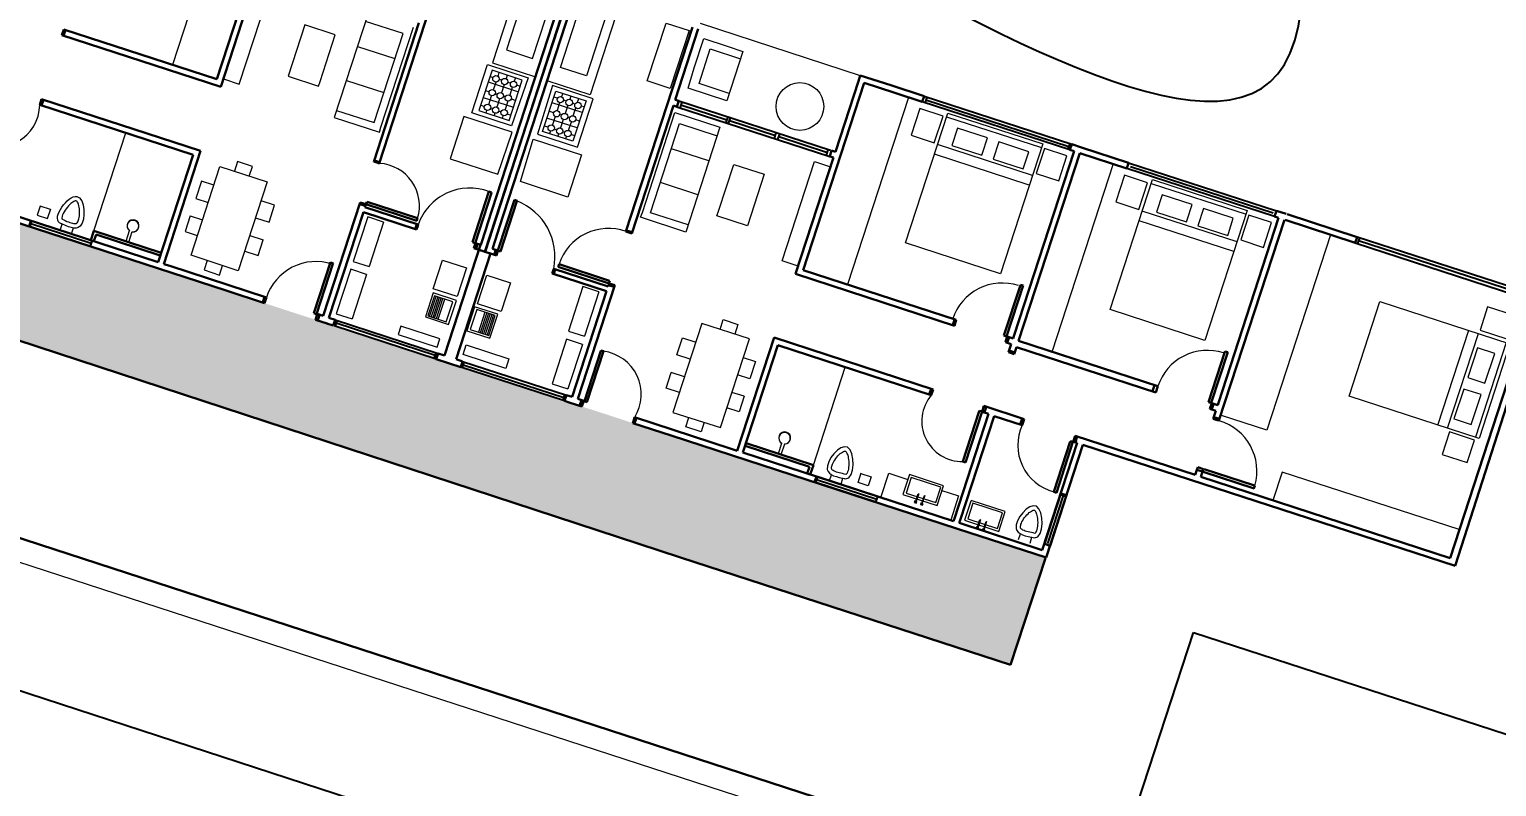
# Model space of a CAD drawing. Header units: metres. Extents: x 329311 to 330425, y 7396637 to 7397287.
# Drawn here: x 329847.75 to 329864.84, y 7397011.66 to 7397020.49 of the extents above; entities that cross this region are included whole.
import ezdxf

# ---------------------------------------------------------------- set-up
doc = ezdxf.new("R2010")
doc.units = ezdxf.units.M
doc.linetypes.add('CACHE2', pattern=[4.7625, 3.175, -1.5875])
doc.layers.get('0').update_dxf_attribs({"lineweight": 18})
for name, color, linetype, lineweight in [('AXES+POTEAUX', 6, 'CACHE2', 13), ('JANELAS', 5, 'Continuous', 25), ('layout', 253, 'Continuous', 13), ('LINHAFINA', 7, 'Continuous', 15), ('LINHAGROSSA', 7, 'Continuous', 30), ('PA6_TERRENO', 6, 'Continuous', 18), ('PA6_TEXTO', 3, 'Continuous', 18), ('pisoexterno_ultrafino', 9, 'Continuous', 30)]:
    doc.layers.add(name, color=color, linetype=linetype, lineweight=lineweight)
doc.layers.add('VEGETAIS', color=3, linetype='Continuous')
doc.styles.add('200 Médio', font='arial.ttf', dxfattribs={"height": 0.75})
doc.styles.add('ARIAL', font='ARIAL', dxfattribs={"height": 0.2})
doc.dimstyles.new('AQ250', dxfattribs={"dimscale": 10, "dimtxt": 0.05, "dimasz": 0.03, "dimexe": 0.03, "dimexo": 0.025, "dimgap": 0.025, "dimtad": 1, "dimzin": 0, "dimdsep": 46, "dimtxsty": 'ARIAL', "dimblk": 'ARCHTICK', "dimcen": 0.09, "dimdle": 0.03, "dimclrt": 7, "dimadec": 0, "dimazin": 0, "dimtfac": 1, "dimtix": 1, "dimtmove": 2, "dimatfit": 3, "dimldrblk": 'OPEN90', "dimfxl": 1, "dimtvp": 1, "dimtolj": 1, "dimtzin": 0, "dimarcsym": 0})

# ---------------------------------------------------------------- blocks, each defined once
blk = doc.blocks.new('_ArchTick')
at = {"color": 0, "linetype": 'ByBlock', "const_width": 0.15}
blk.add_lwpolyline([(-0.5, -0.5), (0.5, 0.5)], dxfattribs=at)
blk = doc.blocks.new('*D15')
at = {"layer": 'Defpoints', "color": 0, "transparency": 16777216}
for p in [(329810.442, 7397026.388), (329868.823, 7397007.376), (329868.382, 7397006.024)]:
    blk.add_point(p, dxfattribs=at)
at = {"layer": 'PA6_TEXTO', "color": 0, "lineweight": -2, "transparency": 16777216}
for p, q in [((329810.364, 7397026.15), (329809.908, 7397024.75)), ((329809.716, 7397025.129), (329868.668, 7397005.932)), ((329868.745, 7397007.139), (329868.289, 7397005.739))]:
    blk.add_line(p, q, dxfattribs=at)
at = {"layer": 'PA6_TEXTO', "color": 0, "lineweight": -2, "transparency": 16777216, "xscale": 0.3, "yscale": 0.3, "zscale": 0.3}
for p, rotation in [((329810.001, 7397025.036), 161.9626347684521), ((329868.382, 7397006.024), 341.9626347684521)]:
    blk.add_blockref('_ArchTick', p, dxfattribs=dict(at, rotation=rotation))
at = {"layer": 'PA6_TEXTO', "color": 7, "transparency": 16777216, "insert": (329839.388, 7397016.132), "char_height": 0.75, "attachment_point": 5, "rotation": 341.9626, "style": '200 Médio'}
blk.add_mtext('\\A1;61.40', dxfattribs=at)
blk = doc.blocks.new('_Open90')
at = {"color": 0, "linetype": 'ByBlock', "lineweight": -2}
for p, q in [((0, 0), (-1, 0)), ((-0.5, 0.5), (0, 0)), ((0, 0), (-0.5, -0.5))]:
    blk.add_line(p, q, dxfattribs=at)

msp = doc.modelspace()

# ---------------------------------------------------------------- hatches: boundary and pattern name
at = {"layer": 'AXES+POTEAUX'}
h = msp.add_hatch(dxfattribs=at)
h.set_pattern_fill('ANGLE', color=253, scale=0.025)
h.set_pattern_definition([(341.96263, (329827.33868, 7397103.38185), (0.0540704, 0.16604302), [0.127, -0.047625]), (71.96263, (329827.33868, 7397103.38185), (-0.16604302, 0.0540704), [0.127, -0.047625])])
edge = h.paths.add_edge_path()
edge.add_line((329819.193, 7397028.939), (329822.172, 7397038.042))
edge.add_line((329820.2, 7397038.24), (329816.636, 7397027.294))
edge.add_line((329820.2, 7397038.24), (329822.172, 7397038.042))
edge.add_line((329816.636, 7397027.294), (329819.081, 7397026.51))
edge.add_line((329821.705, 7397025.629), (329840.379, 7397019.554))
edge.add_line((329819.385, 7397027.299), (329821.974, 7397026.48))
edge.add_line((329819.139, 7397026.521), (329819.365, 7397027.235))
edge.add_line((329821.974, 7397026.48), (329821.712, 7397025.652))
edge.add_line((329823.38, 7397027.575), (329819.193, 7397028.939))
edge.add_line((329822.953, 7397026.261), (329823.38, 7397027.575))
edge.add_line((329837.125, 7397021.659), (329822.953, 7397026.261))
edge.add_line((329837.537, 7397022.966), (329837.125, 7397021.659))
edge.add_line((329846.004, 7397020.208), (329837.537, 7397022.966))
edge.add_line((329840.379, 7397019.554), (329840.666, 7397020.463))
edge.add_line((329840.666, 7397020.463), (329843.255, 7397019.644))
edge.add_line((329843.255, 7397019.644), (329842.861, 7397018.399))
edge.add_line((329842.861, 7397018.399), (329859.177, 7397013.086))
edge.add_line((329845.576, 7397018.895), (329846.004, 7397020.208))
edge.add_line((329859.583, 7397014.334), (329845.576, 7397018.895))
edge.add_line((329859.177, 7397013.086), (329859.583, 7397014.334))

# ---------------------------------------------------------------- linework, layer by layer
for centre, radius, start, end in [((329847.379, 7397019.61), 0.489, 237.3877, 359.5025), ((329851.797, 7397018.431), 0.494, 342.8919, 86.636), ((329852.876, 7397018.003), 0.634, 69.2513, 160.9299), ((329853.17, 7397017.837), 0.699, 348.3912, 68.4212), ((329854.491, 7397017.564), 0.603, 70.0525, 162.1001), ((329851.085, 7397017.175), 0.606, 71.9626, 161.9626), ((329859.079, 7397016.925), 0.606, 71.9626, 161.9626), ((329854.369, 7397016.234), 0.506, 328.0125, 82.4935), ((329861.468, 7397016.14), 0.606, 71.9626, 161.9626), ((329858.613, 7397015.922), 0.471, 140.1139, 270.8465), ((329859.821, 7397015.641), 0.561, 155.3798, 255.2512), ((329861.433, 7397015.339), 0.612, 343.8381, 73.6314)]:
    msp.add_arc(centre, radius, start, end)
at = {"layer": 'JANELAS'}
for p, q in [((329855.29, 7397019.585), (329857.07, 7397019.006)), ((329855.312, 7397019.653), (329857.077, 7397019.078)), ((329855.348, 7397019.641), (329855.326, 7397019.574)), ((329855.337, 7397019.607), (329855.872, 7397019.433)), ((329859.867, 7397019.081), (329858.146, 7397019.642)), ((329858.168, 7397019.708), (329859.889, 7397019.148)), ((329858.201, 7397019.698), (329858.18, 7397019.631)), ((329858.19, 7397019.664), (329859.853, 7397019.123)), ((329855.883, 7397019.467), (329855.861, 7397019.399)), ((329855.892, 7397019.389), (329855.914, 7397019.457)), ((329855.903, 7397019.423), (329856.436, 7397019.249)), ((329856.425, 7397019.216), (329856.447, 7397019.283)), ((329856.465, 7397019.203), (329856.487, 7397019.27)), ((329856.476, 7397019.236), (329857.042, 7397019.052)), ((329857.031, 7397019.018), (329857.053, 7397019.086)), ((329859.864, 7397019.156), (329859.842, 7397019.09)), ((329862.251, 7397018.305), (329860.53, 7397018.866)), ((329860.551, 7397018.932), (329862.272, 7397018.372)), ((329860.574, 7397018.888), (329862.236, 7397018.347)), ((329847.761, 7397018.257), (329847.74, 7397018.19)), ((329847.757, 7397018.185), (329847.778, 7397018.251)), ((329848.459, 7397017.956), (329847.757, 7397018.185)), ((329848.468, 7397017.99), (329847.766, 7397018.219)), ((329848.48, 7397018.023), (329847.778, 7397018.251)), ((329848.458, 7397017.957), (329848.479, 7397018.023)), ((329865.261, 7397017.399), (329863.211, 7397018.066)), ((329863.238, 7397018.057), (329863.217, 7397017.991)), ((329865.203, 7397017.381), (329863.228, 7397018.024)), ((329863.189, 7397018), (329865.239, 7397017.332)), ((329852.486, 7397016.645), (329851.296, 7397017.032)), ((329851.308, 7397017.102), (329852.508, 7397016.711)), ((329851.312, 7397017.027), (329851.333, 7397017.094)), ((329852.475, 7397016.685), (329851.322, 7397017.061)), ((329852.464, 7397016.652), (329852.486, 7397016.719)), ((329853.98, 7397016.158), (329852.772, 7397016.552)), ((329852.791, 7397016.546), (329852.812, 7397016.612)), ((329852.793, 7397016.618), (329854.002, 7397016.225)), ((329853.973, 7397016.192), (329852.8, 7397016.574)), ((329853.964, 7397016.163), (329853.986, 7397016.23)), ((329856.912, 7397015.277), (329856.89, 7397015.21)), ((329856.908, 7397015.205), (329856.929, 7397015.272)), ((329857.631, 7397015.043), (329856.929, 7397015.272)), ((329857.61, 7397014.976), (329856.908, 7397015.205)), ((329857.619, 7397015.01), (329856.917, 7397015.239)), ((329857.608, 7397014.977), (329857.63, 7397015.043)), ((329859.76, 7397015.079), (329859.569, 7397014.492)), ((329859.789, 7397015.055), (329859.607, 7397014.496)), ((329859.827, 7397015.057), (329859.636, 7397014.47)), ((329859.756, 7397015.066), (329859.822, 7397015.044))]:
    msp.add_line(p, q, dxfattribs=at)
at = {"layer": 'layout'}
for p, q in [((329850.126, 7397022.254), (329849.415, 7397020.072)), ((329853.488, 7397021.159), (329853.141, 7397020.095)), ((329850.193, 7397019.847), (329850.57, 7397021.006)), ((329853.539, 7397020.966), (329853.305, 7397020.249)), ((329853.607, 7397020.146), (329853.842, 7397020.867)), ((329853.932, 7397020.04), (329854.167, 7397020.762)), ((329854.625, 7397020.789), (329854.278, 7397019.725)), ((329851.697, 7397020.681), (329851.299, 7397019.458)), ((329852.1, 7397020.436), (329851.664, 7397020.578)), ((329854.47, 7397020.663), (329854.237, 7397019.946)), ((329850.956, 7397020.539), (329850.761, 7397019.939)), ((329851.311, 7397020.423), (329850.956, 7397020.539)), ((329851.133, 7397019.878), (329851.311, 7397020.423)), ((329851.763, 7397019.399), (329852.1, 7397020.436)), ((329851.842, 7397019.345), (329852.221, 7397020.51)), ((329853.81, 7397020.45), (329853.671, 7397020.024)), ((329853.947, 7397020.405), (329853.808, 7397019.979)), ((329854.945, 7397019.885), (329855.165, 7397020.56)), ((329855.165, 7397020.56), (329855.433, 7397020.473)), ((329855.433, 7397020.473), (329855.213, 7397019.797)), ((329851.569, 7397020.287), (329852.006, 7397020.145)), ((329853.305, 7397020.249), (329853.607, 7397020.146)), ((329855.491, 7397020.036), (329855.602, 7397020.379)), ((329855.547, 7397019.855), (329855.678, 7397020.258)), ((329855.602, 7397020.379), (329855.876, 7397020.29)), ((329855.678, 7397020.258), (329856.03, 7397020.144)), ((329856.058, 7397020.23), (329855.87, 7397019.654)), ((329855.876, 7397020.29), (329856.058, 7397020.23)), ((329852.9, 7397019.513), (329853.085, 7397020.078)), ((329853.085, 7397020.078), (329853.559, 7397019.923)), ((329853.141, 7397020.095), (329853.641, 7397019.932)), ((329850.007, 7397019.908), (329850.193, 7397019.847)), ((329850.761, 7397019.939), (329851.116, 7397019.823)), ((329851.44, 7397019.891), (329851.876, 7397019.749)), ((329853.137, 7397020.009), (329852.984, 7397019.539)), ((329853.114, 7397019.938), (329853.149, 7397019.927)), ((329853.489, 7397019.895), (329853.137, 7397020.009)), ((329853.206, 7397019.938), (329853.22, 7397019.982)), ((329853.218, 7397019.904), (329853.25, 7397019.894)), ((329853.313, 7397019.952), (329853.3, 7397019.912)), ((329853.336, 7397019.424), (329853.489, 7397019.895)), ((329853.559, 7397019.923), (329853.365, 7397019.361)), ((329853.408, 7397019.921), (329853.395, 7397019.881)), ((329854.278, 7397019.725), (329853.778, 7397019.887)), ((329854.237, 7397019.946), (329853.932, 7397020.04)), ((329855.419, 7397019.801), (329855.491, 7397020.036)), ((329851.116, 7397019.823), (329851.133, 7397019.878)), ((329853.06, 7397019.774), (329853.103, 7397019.76)), ((329853.092, 7397019.873), (329853.444, 7397019.758)), ((329853.155, 7397019.782), (329853.185, 7397019.872)), ((329853.174, 7397019.737), (329853.198, 7397019.729)), ((329853.277, 7397019.842), (329853.246, 7397019.748)), ((329853.321, 7397019.871), (329853.354, 7397019.86)), ((329853.372, 7397019.811), (329853.342, 7397019.719)), ((329853.424, 7397019.837), (329853.466, 7397019.824)), ((329853.84, 7397019.832), (329853.665, 7397019.264)), ((329853.726, 7397019.297), (329853.879, 7397019.767)), ((329854.314, 7397019.678), (329853.84, 7397019.832)), ((329853.879, 7397019.767), (329854.231, 7397019.653)), ((329853.96, 7397019.741), (329853.947, 7397019.701)), ((329855.213, 7397019.797), (329854.945, 7397019.885)), ((329855.87, 7397019.654), (329855.419, 7397019.801)), ((329855.899, 7397019.74), (329855.547, 7397019.855)), ((329853.004, 7397019.602), (329853.048, 7397019.588)), ((329853.034, 7397019.693), (329853.386, 7397019.578)), ((329853.1, 7397019.61), (329853.132, 7397019.711)), ((329853.119, 7397019.564), (329853.144, 7397019.557)), ((329853.223, 7397019.677), (329853.192, 7397019.58)), ((329853.268, 7397019.706), (329853.29, 7397019.699)), ((329853.32, 7397019.65), (329853.288, 7397019.552)), ((329853.361, 7397019.676), (329853.412, 7397019.659)), ((329854.187, 7397019.516), (329853.835, 7397019.631)), ((329853.898, 7397019.683), (329853.856, 7397019.697)), ((329853.924, 7397019.631), (329853.895, 7397019.54)), ((329854.001, 7397019.649), (329853.968, 7397019.66)), ((329854.019, 7397019.6), (329853.989, 7397019.506)), ((329854.055, 7397019.71), (329854.042, 7397019.67)), ((329854.104, 7397019.616), (329854.072, 7397019.626)), ((329854.231, 7397019.653), (329854.078, 7397019.182)), ((329854.082, 7397019.48), (329854.112, 7397019.57)), ((329854.13, 7397019.112), (329854.314, 7397019.678)), ((329854.133, 7397019.636), (329854.148, 7397019.68)), ((329854.208, 7397019.582), (329854.173, 7397019.593)), ((329857.987, 7397019.694), (329857.276, 7397017.512)), ((329851.299, 7397019.458), (329851.824, 7397019.287)), ((329851.326, 7397019.541), (329851.763, 7397019.399)), ((329852.808, 7397019.472), (329852.648, 7397018.979)), ((329853.372, 7397019.288), (329852.808, 7397019.472)), ((329853.365, 7397019.361), (329852.9, 7397019.513)), ((329852.984, 7397019.539), (329853.336, 7397019.424)), ((329853.067, 7397019.511), (329853.077, 7397019.54)), ((329853.169, 7397019.509), (329853.16, 7397019.481)), ((329853.214, 7397019.533), (329853.242, 7397019.525)), ((329853.265, 7397019.481), (329853.255, 7397019.45)), ((329853.313, 7397019.501), (329853.356, 7397019.487)), ((329854.128, 7397019.337), (329853.776, 7397019.451)), ((329853.854, 7397019.515), (329853.803, 7397019.532)), ((329853.872, 7397019.47), (329853.84, 7397019.372)), ((329853.947, 7397019.485), (329853.925, 7397019.492)), ((329853.966, 7397019.435), (329853.934, 7397019.338)), ((329854.041, 7397019.455), (329854.017, 7397019.462)), ((329854.027, 7397019.309), (329854.06, 7397019.41)), ((329854.155, 7397019.418), (329854.111, 7397019.432)), ((329854.887, 7397018.353), (329855.266, 7397019.519)), ((329854.983, 7397018.35), (329855.32, 7397019.388)), ((329855.266, 7397019.519), (329855.79, 7397019.348)), ((329855.32, 7397019.388), (329855.757, 7397019.245)), ((329857.952, 7397017.997), (329858.445, 7397019.511)), ((329858.431, 7397019.468), (329859.536, 7397019.108)), ((329858.445, 7397019.511), (329859.55, 7397019.151)), ((329848.499, 7397018.139), (329848.87, 7397019.279)), ((329851.824, 7397019.287), (329851.842, 7397019.345)), ((329853.202, 7397018.799), (329853.372, 7397019.288)), ((329853.466, 7397018.712), (329853.617, 7397019.208)), ((329853.617, 7397019.208), (329854.18, 7397019.025)), ((329853.665, 7397019.264), (329854.13, 7397019.112)), ((329854.078, 7397019.182), (329853.726, 7397019.297)), ((329853.79, 7397019.346), (329853.747, 7397019.36)), ((329853.817, 7397019.301), (329853.807, 7397019.271)), ((329853.888, 7397019.314), (329853.861, 7397019.323)), ((329853.911, 7397019.267), (329853.902, 7397019.24)), ((329853.984, 7397019.283), (329853.959, 7397019.291)), ((329853.994, 7397019.209), (329854.004, 7397019.238)), ((329854.099, 7397019.246), (329854.054, 7397019.26)), ((329855.79, 7397019.348), (329855.392, 7397018.125)), ((329858.558, 7397019.334), (329858.493, 7397019.133)), ((329858.906, 7397019.221), (329858.558, 7397019.334)), ((329858.849, 7397019.044), (329858.906, 7397019.221)), ((329855.662, 7397018.954), (329855.226, 7397019.096)), ((329859.394, 7397018.672), (329858.289, 7397019.031)), ((329859.431, 7397018.785), (329858.326, 7397019.145)), ((329858.493, 7397019.133), (329858.841, 7397019.019)), ((329858.841, 7397019.019), (329858.849, 7397019.044)), ((329859.039, 7397019.174), (329858.974, 7397018.973)), ((329859.387, 7397019.061), (329859.039, 7397019.174)), ((329859.55, 7397019.151), (329859.057, 7397017.637)), ((329859.33, 7397018.885), (329859.387, 7397019.061)), ((329849.631, 7397017.857), (329849.967, 7397018.888)), ((329849.967, 7397018.888), (329850.519, 7397018.708)), ((329850.173, 7397018.945), (329850.137, 7397018.833)), ((329850.345, 7397018.889), (329850.173, 7397018.945)), ((329850.309, 7397018.777), (329850.345, 7397018.889)), ((329852.648, 7397018.979), (329853.202, 7397018.799)), ((329854.18, 7397019.025), (329854.02, 7397018.532)), ((329855.773, 7397018.367), (329855.951, 7397018.912)), ((329855.951, 7397018.912), (329856.306, 7397018.797)), ((329856.516, 7397017.788), (329856.893, 7397018.947)), ((329856.893, 7397018.947), (329857.079, 7397018.886)), ((329858.974, 7397018.973), (329859.322, 7397018.86)), ((329859.322, 7397018.86), (329859.33, 7397018.885)), ((329860.37, 7397018.918), (329859.659, 7397016.736)), ((329849.753, 7397018.716), (329849.688, 7397018.516)), ((329849.895, 7397018.669), (329849.753, 7397018.716)), ((329850.519, 7397018.708), (329850.181, 7397017.671)), ((329854.02, 7397018.532), (329853.466, 7397018.712)), ((329855.533, 7397018.558), (329855.097, 7397018.7)), ((329856.306, 7397018.797), (329856.11, 7397018.197)), ((329860.336, 7397017.221), (329860.829, 7397018.735)), ((329860.815, 7397018.692), (329861.919, 7397018.332)), ((329860.829, 7397018.735), (329861.933, 7397018.375)), ((329860.942, 7397018.558), (329860.876, 7397018.356)), ((329861.289, 7397018.444), (329860.942, 7397018.558)), ((329847.873, 7397018.425), (329847.839, 7397018.32)), ((329847.993, 7397018.386), (329847.873, 7397018.425)), ((329847.959, 7397018.281), (329847.996, 7397018.395)), ((329849.688, 7397018.516), (329849.83, 7397018.47)), ((329850.604, 7397018.438), (329850.448, 7397018.489)), ((329850.539, 7397018.239), (329850.604, 7397018.438)), ((329854.867, 7397018.296), (329854.887, 7397018.353)), ((329855.419, 7397018.208), (329854.983, 7397018.35)), ((329855.755, 7397018.312), (329855.773, 7397018.367)), ((329861.814, 7397018.009), (329860.709, 7397018.369)), ((329860.876, 7397018.356), (329861.224, 7397018.243)), ((329861.232, 7397018.268), (329861.289, 7397018.444)), ((329861.423, 7397018.398), (329861.357, 7397018.197)), ((329861.77, 7397018.285), (329861.423, 7397018.398)), ((329861.933, 7397018.375), (329861.44, 7397016.861)), ((329847.839, 7397018.32), (329847.959, 7397018.281)), ((329848.106, 7397018.147), (329848.129, 7397018.217)), ((329849.621, 7397018.312), (329849.562, 7397018.129)), ((329849.621, 7397018.312), (329849.764, 7397018.266)), ((329850.383, 7397018.29), (329850.539, 7397018.239)), ((329851.689, 7397018.301), (329851.52, 7397017.783)), ((329851.874, 7397018.241), (329851.689, 7397018.301)), ((329851.874, 7397018.241), (329851.706, 7397017.722)), ((329855.392, 7397018.125), (329854.867, 7397018.296)), ((329856.11, 7397018.197), (329855.755, 7397018.312)), ((329861.777, 7397017.896), (329860.672, 7397018.255)), ((329861.224, 7397018.243), (329861.232, 7397018.268)), ((329861.357, 7397018.197), (329861.705, 7397018.084)), ((329861.713, 7397018.109), (329861.77, 7397018.285)), ((329848.24, 7397018.104), (329848.262, 7397018.172)), ((329848.874, 7397018.017), (329848.914, 7397018.141)), ((329848.907, 7397018.006), (329848.947, 7397018.129)), ((329849.562, 7397018.129), (329849.704, 7397018.083)), ((329850.316, 7397018.086), (329850.472, 7397018.035)), ((329850.413, 7397017.852), (329850.472, 7397018.035)), ((329861.705, 7397018.084), (329861.713, 7397018.109)), ((329862.903, 7397018.093), (329862.161, 7397015.815)), ((329850.181, 7397017.671), (329849.631, 7397017.857)), ((329850.257, 7397017.903), (329850.413, 7397017.852)), ((329859.057, 7397017.637), (329857.952, 7397017.997)), ((329849.818, 7397017.794), (329849.782, 7397017.683)), ((329849.782, 7397017.683), (329849.961, 7397017.624)), ((329849.961, 7397017.624), (329849.998, 7397017.733)), ((329851.49, 7397017.691), (329851.321, 7397017.173)), ((329851.675, 7397017.631), (329851.49, 7397017.691)), ((329851.52, 7397017.783), (329851.706, 7397017.722)), ((329856.701, 7397017.728), (329856.516, 7397017.788)), ((329851.675, 7397017.631), (329851.507, 7397017.112)), ((329852.451, 7397017.415), (329852.36, 7397017.135)), ((329852.465, 7397017.381), (329852.389, 7397017.148)), ((329852.409, 7397017.141), (329852.485, 7397017.375)), ((329852.504, 7397017.369), (329852.428, 7397017.135)), ((329852.45, 7397017.128), (329852.526, 7397017.362)), ((329852.721, 7397017.327), (329852.451, 7397017.415)), ((329852.68, 7397017.311), (329852.465, 7397017.381)), ((329852.468, 7397017.122), (329852.544, 7397017.356)), ((329852.488, 7397017.116), (329852.564, 7397017.349)), ((329852.509, 7397017.109), (329852.585, 7397017.342)), ((329852.63, 7397017.047), (329852.721, 7397017.327)), ((329854.195, 7397017.489), (329854.026, 7397016.97)), ((329854.38, 7397017.428), (329854.195, 7397017.489)), ((329854.38, 7397017.428), (329854.212, 7397016.91)), ((329851.321, 7397017.173), (329851.507, 7397017.112)), ((329852.604, 7397017.078), (329852.68, 7397017.311)), ((329852.933, 7397017.254), (329852.842, 7397016.975)), ((329852.959, 7397017.224), (329852.883, 7397016.99)), ((329853.203, 7397017.167), (329852.933, 7397017.254)), ((329853.174, 7397017.154), (329852.959, 7397017.224)), ((329853.054, 7397017.193), (329852.978, 7397016.959)), ((329853.075, 7397017.186), (329852.999, 7397016.952)), ((329853.095, 7397017.18), (329853.019, 7397016.946)), ((329853.114, 7397017.174), (329853.038, 7397016.94)), ((329853.06, 7397016.933), (329853.136, 7397017.167)), ((329853.155, 7397017.16), (329853.079, 7397016.927)), ((329853.098, 7397016.92), (329853.174, 7397017.154)), ((329853.112, 7397016.887), (329853.203, 7397017.167)), ((329861.44, 7397016.861), (329860.336, 7397017.221)), ((329863.118, 7397016.212), (329863.478, 7397017.317)), ((329863.478, 7397017.317), (329864.992, 7397016.824)), ((329852.36, 7397017.135), (329852.63, 7397017.047)), ((329852.389, 7397017.148), (329852.604, 7397017.078)), ((329852.883, 7397016.99), (329853.098, 7397016.92)), ((329855.581, 7397017.06), (329855.243, 7397016.023)), ((329856.134, 7397016.88), (329855.581, 7397017.06)), ((329855.792, 7397016.991), (329855.828, 7397017.104)), ((329855.828, 7397017.104), (329856, 7397017.048)), ((329856, 7397017.048), (329855.964, 7397016.935)), ((329864.152, 7397015.876), (329864.512, 7397016.98)), ((329852.842, 7397016.975), (329853.112, 7397016.887)), ((329854.004, 7397016.876), (329853.835, 7397016.358)), ((329854.189, 7397016.816), (329854.004, 7397016.876)), ((329854.189, 7397016.816), (329854.02, 7397016.297)), ((329854.026, 7397016.97), (329854.212, 7397016.91)), ((329855.289, 7397016.693), (329855.354, 7397016.892)), ((329855.354, 7397016.892), (329855.51, 7397016.841)), ((329855.798, 7397015.848), (329856.134, 7397016.88)), ((329864.266, 7397015.839), (329864.625, 7397016.943)), ((329864.949, 7397016.838), (329864.589, 7397015.733)), ((329864.992, 7397016.824), (329864.632, 7397015.719)), ((329855.445, 7397016.642), (329855.289, 7397016.693)), ((329856.062, 7397016.661), (329856.205, 7397016.615)), ((329864.613, 7397016.777), (329864.5, 7397016.429)), ((329864.814, 7397016.711), (329864.613, 7397016.777)), ((329864.701, 7397016.363), (329864.814, 7397016.711)), ((329855.163, 7397016.305), (329855.222, 7397016.488)), ((329855.378, 7397016.437), (329855.222, 7397016.488)), ((329856.205, 7397016.615), (329856.14, 7397016.415)), ((329856.879, 7397015.41), (329857.251, 7397016.55)), ((329853.835, 7397016.358), (329854.02, 7397016.297)), ((329855.319, 7397016.254), (329855.163, 7397016.305)), ((329856.14, 7397016.415), (329855.997, 7397016.462)), ((329864.5, 7397016.429), (329864.525, 7397016.421)), ((329864.525, 7397016.421), (329864.701, 7397016.363)), ((329856.073, 7397016.211), (329855.931, 7397016.257)), ((329856.073, 7397016.211), (329856.014, 7397016.028)), ((329864.632, 7397015.719), (329863.118, 7397016.212)), ((329864.453, 7397016.295), (329864.34, 7397015.947)), ((329864.655, 7397016.23), (329864.453, 7397016.295)), ((329864.541, 7397015.882), (329864.655, 7397016.23)), ((329855.243, 7397016.023), (329855.798, 7397015.848)), ((329855.394, 7397015.856), (329855.428, 7397015.965)), ((329856.014, 7397016.028), (329855.871, 7397016.075)), ((329862.161, 7397015.815), (329861.632, 7397015.987)), ((329855.573, 7397015.797), (329855.394, 7397015.856)), ((329855.609, 7397015.908), (329855.573, 7397015.797)), ((329864.34, 7397015.947), (329864.365, 7397015.94)), ((329864.365, 7397015.94), (329864.541, 7397015.882)), ((329856.471, 7397015.543), (329856.511, 7397015.665)), ((329856.504, 7397015.532), (329856.545, 7397015.656)), ((329857.068, 7397015.229), (329857.09, 7397015.297)), ((329857.399, 7397015.207), (329857.436, 7397015.321)), ((329857.433, 7397015.311), (329857.553, 7397015.272)), ((329857.553, 7397015.272), (329857.519, 7397015.168)), ((329857.663, 7397015.032), (329857.756, 7397015.316)), ((329857.756, 7397015.316), (329857.979, 7397015.243)), ((329857.994, 7397015.289), (329857.922, 7397015.067)), ((329857.997, 7397015.299), (329857.994, 7397015.289)), ((329858.394, 7397015.169), (329857.997, 7397015.299)), ((329862.34, 7397015.328), (329862.232, 7397014.998)), ((329864.401, 7397014.657), (329862.34, 7397015.328)), ((329857.201, 7397015.186), (329857.224, 7397015.256)), ((329857.519, 7397015.168), (329857.399, 7397015.207)), ((329858.319, 7397014.938), (329858.394, 7397015.169)), ((329858.376, 7397015.114), (329858.571, 7397015.051)), ((329857.922, 7397015.067), (329858.319, 7397014.938)), ((329858.06, 7397014.992), (329858.054, 7397014.973)), ((329858.054, 7397014.973), (329858.079, 7397014.965)), ((329858.085, 7397014.984), (329858.06, 7397014.992)), ((329858.068, 7397014.979), (329858.1, 7397015.076)), ((329858.074, 7397014.977), (329858.068, 7397014.979)), ((329858.106, 7397015.074), (329858.074, 7397014.977)), ((329858.079, 7397014.965), (329858.085, 7397014.984)), ((329858.1, 7397015.076), (329858.106, 7397015.074)), ((329858.132, 7397014.968), (329858.127, 7397014.951)), ((329858.127, 7397014.951), (329858.15, 7397014.943)), ((329858.155, 7397014.959), (329858.132, 7397014.966)), ((329858.139, 7397014.956), (329858.172, 7397015.055)), ((329858.144, 7397014.954), (329858.139, 7397014.956)), ((329858.176, 7397015.054), (329858.144, 7397014.954)), ((329858.15, 7397014.943), (329858.156, 7397014.962)), ((329858.172, 7397015.055), (329858.176, 7397015.054)), ((329858.571, 7397015.051), (329858.479, 7397014.767)), ((329858.714, 7397014.988), (329858.641, 7397014.766)), ((329859.113, 7397014.868), (329858.716, 7397014.997)), ((329858.641, 7397014.766), (329859.038, 7397014.636)), ((329858.788, 7397014.677), (329858.819, 7397014.775)), ((329858.825, 7397014.773), (329858.793, 7397014.675)), ((329858.819, 7397014.775), (329858.825, 7397014.773)), ((329859.038, 7397014.636), (329859.113, 7397014.868)), ((329858.78, 7397014.691), (329858.773, 7397014.671)), ((329858.773, 7397014.671), (329858.798, 7397014.663)), ((329858.804, 7397014.683), (329858.78, 7397014.691)), ((329858.793, 7397014.675), (329858.788, 7397014.677)), ((329858.798, 7397014.663), (329858.804, 7397014.683)), ((329858.852, 7397014.667), (329858.846, 7397014.649)), ((329858.846, 7397014.649), (329858.869, 7397014.641)), ((329858.874, 7397014.658), (329858.851, 7397014.665)), ((329858.863, 7397014.653), (329858.858, 7397014.654)), ((329858.859, 7397014.655), (329858.891, 7397014.753)), ((329858.895, 7397014.752), (329858.863, 7397014.653)), ((329858.869, 7397014.641), (329858.875, 7397014.66)), ((329858.891, 7397014.753), (329858.895, 7397014.752)), ((329859.268, 7397014.542), (329859.29, 7397014.61)), ((329859.402, 7397014.498), (329859.424, 7397014.568))]:
    msp.add_line(p, q, dxfattribs=at)
for points in [[(329858.017, 7397019.252), (329858.287, 7397019.164), (329858.389, 7397019.475), (329858.118, 7397019.563)], [(329859.475, 7397018.808), (329859.737, 7397018.722), (329859.831, 7397019.012), (329859.569, 7397019.097)], [(329860.4, 7397018.476), (329860.67, 7397018.388), (329860.772, 7397018.699), (329860.502, 7397018.787)], [(329861.858, 7397018.032), (329862.12, 7397017.946), (329862.214, 7397018.236), (329861.952, 7397018.321)], [(329852.559, 7397017.798), (329852.84, 7397017.706), (329852.731, 7397017.372), (329852.45, 7397017.463)], [(329853.077, 7397017.621), (329853.351, 7397017.532), (329853.242, 7397017.198), (329852.968, 7397017.287)], [(329864.732, 7397017.253), (329864.644, 7397016.982), (329864.956, 7397016.881), (329865.044, 7397017.151)], [(329852.529, 7397016.88), (329852.076, 7397017.027), (329852.044, 7397016.929), (329852.497, 7397016.782)], [(329852.836, 7397016.81), (329853.333, 7397016.648), (329853.296, 7397016.536), (329852.799, 7397016.698)], [(329864.288, 7397015.795), (329864.203, 7397015.533), (329864.492, 7397015.439), (329864.578, 7397015.701)], [(329857.96, 7397015.084), (329858.304, 7397014.972), (329858.363, 7397015.153), (329858.019, 7397015.265)], [(329858.679, 7397014.783), (329859.023, 7397014.671), (329859.082, 7397014.852), (329858.738, 7397014.964)]]:
    msp.add_lwpolyline(points, close=True, dxfattribs=at)
for centre, radius in [((329853.182, 7397019.91), 0.0373), ((329853.284, 7397019.878), 0.0373), ((329853.139, 7397019.748), 0.0373), ((329853.232, 7397019.714), 0.0373), ((329853.325, 7397019.686), 0.0373), ((329853.387, 7397019.845), 0.0373), ((329856.722, 7397019.587), 0.278), ((329853.084, 7397019.577), 0.0373), ((329853.179, 7397019.545), 0.0373), ((329853.278, 7397019.516), 0.0373), ((329853.932, 7397019.667), 0.0373), ((329854.035, 7397019.634), 0.0373), ((329854.137, 7397019.599), 0.0373), ((329853.826, 7397019.337), 0.0373), ((329853.889, 7397019.503), 0.0373), ((329853.98, 7397019.47), 0.0373), ((329854.076, 7397019.443), 0.0373), ((329853.924, 7397019.302), 0.0373), ((329854.019, 7397019.272), 0.0373)]:
    msp.add_circle(centre, radius, dxfattribs=at)
for centre, radius, start, end in [((329848.955, 7397018.198), 0.0699, 263.1793, 234.4715), ((329848.955, 7397018.193), 0.0679, 262.4517, 232.8382), ((329856.545, 7397015.726), 0.0699, 269.4538, 240.7459), ((329856.543, 7397015.722), 0.0679, 271.0871, 241.4735)]:
    msp.add_arc(centre, radius, start, end, dxfattribs=at)
for points in [[(329848.129, 7397018.217), (329848.1, 7397018.231), (329848.3, 7397018.54), (329848.338, 7397018.192), (329848.1, 7397018.231)], [(329857.224, 7397015.256), (329857.255, 7397015.25), (329857.276, 7397015.617), (329857.041, 7397015.358), (329857.255, 7397015.25)], [(329859.424, 7397014.568), (329859.456, 7397014.562), (329859.476, 7397014.93), (329859.241, 7397014.671), (329859.456, 7397014.562)]]:
    msp.add_spline(points, degree=3, dxfattribs=at)
for points in [[(329848.128, 7397018.275), (329848.127, 7397018.276), (329848.124, 7397018.288), (329848.141, 7397018.348), (329848.179, 7397018.408), (329848.235, 7397018.461), (329848.251, 7397018.473), (329848.277, 7397018.487), (329848.288, 7397018.49), (329848.295, 7397018.49), (329848.294, 7397018.49), (329848.304, 7397018.481), (329848.313, 7397018.467), (329848.333, 7397018.407), (329848.337, 7397018.343), (329848.325, 7397018.274), (329848.319, 7397018.256), (329848.307, 7397018.232), (329848.302, 7397018.228), (329848.292, 7397018.223), (329848.281, 7397018.221), (329848.23, 7397018.229), (329848.18, 7397018.25), (329848.128, 7397018.275)], [(329857.259, 7397015.301), (329857.26, 7397015.302), (329857.27, 7397015.31), (329857.292, 7397015.368), (329857.296, 7397015.439), (329857.282, 7397015.515), (329857.276, 7397015.534), (329857.263, 7397015.561), (329857.256, 7397015.569), (329857.251, 7397015.573), (329857.252, 7397015.573), (329857.238, 7397015.571), (329857.223, 7397015.566), (329857.171, 7397015.529), (329857.13, 7397015.479), (329857.099, 7397015.416), (329857.093, 7397015.399), (329857.089, 7397015.372), (329857.091, 7397015.366), (329857.095, 7397015.356), (329857.103, 7397015.348), (329857.15, 7397015.324), (329857.203, 7397015.312), (329857.259, 7397015.301)], [(329859.459, 7397014.614), (329859.461, 7397014.615), (329859.47, 7397014.623), (329859.492, 7397014.681), (329859.496, 7397014.752), (329859.482, 7397014.828), (329859.476, 7397014.847), (329859.464, 7397014.874), (329859.457, 7397014.882), (329859.451, 7397014.886), (329859.452, 7397014.886), (329859.439, 7397014.884), (329859.423, 7397014.878), (329859.371, 7397014.841), (329859.33, 7397014.792), (329859.299, 7397014.729), (329859.293, 7397014.711), (329859.29, 7397014.685), (329859.291, 7397014.679), (329859.296, 7397014.669), (329859.303, 7397014.661), (329859.35, 7397014.637), (329859.403, 7397014.625), (329859.459, 7397014.614)]]:
    msp.add_open_spline(points, degree=3, knots=[0.006653, 0.006653, 0.006653, 0.006653, 0.101555, 0.101555, 0.286179, 0.286179, 0.356381, 0.356381, 0.426582, 0.426582, 0.496783, 0.496783, 0.584163, 0.584163, 0.765346, 0.765346, 0.841931, 0.841931, 0.918517, 0.918517, 1.019343, 1.019343, 1.191805, 1.191805, 1.191805, 1.191805], dxfattribs=at)
at = {"layer": 'LINHAFINA'}
msp.add_line((329855.56, 7397020.558), (329857.425, 7397019.95), dxfattribs=at)
at = {"layer": 'LINHAGROSSA'}
for p, q in [((329850.642, 7397022.085), (329849.932, 7397019.904)), ((329851.822, 7397018.924), (329852.64, 7397021.435)), ((329850.418, 7397021.172), (329849.977, 7397019.816)), ((329854.079, 7397021.04), (329853.052, 7397017.895)), ((329854.076, 7397021.041), (329853.055, 7397017.894)), ((329853.988, 7397020.996), (329853.084, 7397018.22)), ((329854.124, 7397020.951), (329853.22, 7397018.175)), ((329848.126, 7397020.418), (329848.148, 7397020.485)), ((329849.977, 7397019.816), (329848.126, 7397020.418)), ((329848.145, 7397020.412), (329848.167, 7397020.479)), ((329849.932, 7397019.904), (329848.148, 7397020.485)), ((329851.759, 7397018.941), (329852.283, 7397020.564)), ((329854.696, 7397018.129), (329855.472, 7397020.513)), ((329855.27, 7397019.666), (329855.539, 7397020.491)), ((329857.403, 7397019.884), (329857.425, 7397019.95)), ((329857.425, 7397019.95), (329857.782, 7397019.834)), ((329857.47, 7397019.862), (329856.76, 7397017.68)), ((329857.403, 7397019.884), (329857.135, 7397019.059)), ((329857.47, 7397019.862), (329857.827, 7397019.746)), ((329857.782, 7397019.834), (329858.168, 7397019.708)), ((329857.827, 7397019.746), (329858.146, 7397019.642)), ((329847.868, 7397019.605), (329847.89, 7397019.672)), ((329847.868, 7397019.605), (329849.654, 7397019.024)), ((329847.89, 7397019.672), (329849.742, 7397019.069)), ((329847.891, 7397019.598), (329847.913, 7397019.664)), ((329854.763, 7397018.109), (329855.248, 7397019.599)), ((329855.29, 7397019.585), (329855.248, 7397019.599)), ((329855.312, 7397019.653), (329855.27, 7397019.666)), ((329855.312, 7397019.653), (329855.29, 7397019.585)), ((329858.168, 7397019.708), (329858.146, 7397019.642)), ((329849.742, 7397019.069), (329849.313, 7397017.752)), ((329857.092, 7397019.073), (329857.07, 7397019.006)), ((329857.135, 7397019.059), (329857.092, 7397019.073)), ((329859.915, 7397019.066), (329859.213, 7397016.911)), ((329859.982, 7397019.044), (329859.269, 7397016.856)), ((329859.867, 7397019.081), (329859.889, 7397019.148)), ((329859.867, 7397019.081), (329859.915, 7397019.066)), ((329859.889, 7397019.148), (329860.003, 7397019.111)), ((329859.982, 7397019.044), (329860.53, 7397018.866)), ((329860.551, 7397018.932), (329860.003, 7397019.111)), ((329849.654, 7397019.024), (329849.247, 7397017.773)), ((329851.793, 7397018.935), (329851.76, 7397018.946)), ((329851.831, 7397018.938), (329851.764, 7397018.96)), ((329851.793, 7397018.935), (329851.793, 7397018.935)), ((329851.793, 7397018.935), (329851.826, 7397018.924)), ((329857.113, 7397018.992), (329856.671, 7397017.636)), ((329857.113, 7397018.992), (329857.07, 7397019.006)), ((329860.53, 7397018.866), (329860.551, 7397018.932)), ((329846.706, 7397018.527), (329850.038, 7397017.442)), ((329846.794, 7397018.572), (329849.247, 7397017.773)), ((329852.908, 7397018.005), (329853.1, 7397018.597)), ((329853.129, 7397018.581), (329852.938, 7397017.995)), ((329853.1, 7397018.596), (329853.131, 7397018.586)), ((329853.131, 7397018.586), (329853.129, 7397018.581)), ((329851.601, 7397018.47), (329851.17, 7397017.147)), ((329851.638, 7397018.356), (329851.237, 7397017.125)), ((329851.661, 7397018.429), (329851.595, 7397018.45)), ((329851.668, 7397018.448), (329851.601, 7397018.47)), ((329852.258, 7397018.154), (329851.638, 7397018.356)), ((329851.668, 7397018.448), (329851.656, 7397018.413)), ((329852.276, 7397018.211), (329851.656, 7397018.413)), ((329851.668, 7397018.448), (329852.26, 7397018.255)), ((329851.679, 7397018.478), (329851.669, 7397018.448)), ((329852.27, 7397018.285), (329851.684, 7397018.476)), ((329853.205, 7397017.908), (329853.398, 7397018.5)), ((329853.427, 7397018.484), (329853.236, 7397017.898)), ((329853.398, 7397018.499), (329853.428, 7397018.49)), ((329853.428, 7397018.49), (329853.427, 7397018.484)), ((329862.272, 7397018.372), (329862.251, 7397018.305)), ((329862.272, 7397018.372), (329862.387, 7397018.335)), ((329852.242, 7397018.159), (329852.261, 7397018.216)), ((329852.276, 7397018.211), (329852.258, 7397018.154)), ((329852.26, 7397018.255), (329852.27, 7397018.285)), ((329852.267, 7397018.182), (329852.276, 7397018.211)), ((329853.084, 7397018.22), (329853.067, 7397018.167)), ((329862.298, 7397018.29), (329861.596, 7397016.135)), ((329862.365, 7397018.268), (329861.602, 7397015.927)), ((329862.251, 7397018.305), (329862.298, 7397018.29)), ((329862.298, 7397018.29), (329862.298, 7397018.29)), ((329862.374, 7397018.265), (329863.189, 7397018)), ((329862.396, 7397018.332), (329863.211, 7397018.066)), ((329848.463, 7397018.029), (329848.499, 7397018.139)), ((329848.499, 7397018.139), (329849.283, 7397017.884)), ((329848.499, 7397018.017), (329848.524, 7397018.096)), ((329848.524, 7397018.096), (329849.273, 7397017.852)), ((329853.067, 7397018.167), (329853.004, 7397017.974)), ((329853.203, 7397018.123), (329853.14, 7397017.929)), ((329853.22, 7397018.175), (329853.203, 7397018.123)), ((329854.73, 7397018.12), (329854.696, 7397018.131)), ((329854.701, 7397018.144), (329854.767, 7397018.122)), ((329854.73, 7397018.12), (329854.73, 7397018.12)), ((329854.73, 7397018.12), (329854.763, 7397018.109)), ((329863.211, 7397018.066), (329863.189, 7397018)), ((329853.002, 7397017.974), (329852.583, 7397016.687)), ((329853.12, 7397017.873), (329852.72, 7397016.642)), ((329852.938, 7397017.995), (329852.908, 7397018.005)), ((329852.923, 7397017.937), (329852.942, 7397017.994)), ((329852.923, 7397017.937), (329853.187, 7397017.851)), ((329853.004, 7397017.974), (329852.942, 7397017.994)), ((329852.95, 7397017.929), (329852.968, 7397017.985)), ((329852.984, 7397017.918), (329853.055, 7397017.894)), ((329853.12, 7397017.873), (329853.052, 7397017.895)), ((329853.14, 7397017.929), (329853.205, 7397017.908)), ((329853.18, 7397017.916), (329853.162, 7397017.86)), ((329853.187, 7397017.851), (329853.205, 7397017.908)), ((329853.236, 7397017.898), (329853.205, 7397017.908)), ((329844.834, 7397017.775), (329855.332, 7397014.333)), ((329849.313, 7397017.752), (329849.384, 7397017.729)), ((329849.384, 7397017.729), (329850.06, 7397017.509)), ((329851.255, 7397017.772), (329851.062, 7397017.179)), ((329851.092, 7397017.169), (329851.283, 7397017.755)), ((329851.285, 7397017.761), (329851.254, 7397017.771)), ((329851.283, 7397017.755), (329851.285, 7397017.761)), ((329853.855, 7397017.697), (329853.836, 7397017.64)), ((329853.855, 7397017.697), (329854.488, 7397017.49)), ((329853.855, 7397017.634), (329853.873, 7397017.691)), ((329853.907, 7397017.719), (329853.917, 7397017.749)), ((329854.499, 7397017.526), (329853.907, 7397017.719)), ((329853.917, 7397017.749), (329854.503, 7397017.558)), ((329856.76, 7397017.68), (329858.544, 7397017.1)), ((329850.06, 7397017.509), (329850.508, 7397017.363)), ((329853.836, 7397017.64), (329854.469, 7397017.434)), ((329854.566, 7397017.504), (329854.135, 7397016.181)), ((329854.499, 7397017.526), (329854.488, 7397017.49)), ((329854.493, 7397017.506), (329854.56, 7397017.485)), ((329854.508, 7397017.557), (329854.498, 7397017.526)), ((329854.499, 7397017.526), (329854.566, 7397017.504)), ((329856.671, 7397017.636), (329858.522, 7397017.033)), ((329859.099, 7397016.919), (329859.29, 7397017.504)), ((329859.323, 7397017.501), (329859.13, 7397016.909)), ((329859.29, 7397017.504), (329859.292, 7397017.51)), ((329859.292, 7397017.51), (329859.322, 7397017.5)), ((329850.038, 7397017.442), (329850.486, 7397017.296)), ((329850.487, 7397017.37), (329850.465, 7397017.303)), ((329850.497, 7397017.329), (329850.486, 7397017.296)), ((329850.497, 7397017.329), (329850.508, 7397017.363)), ((329854.469, 7397017.434), (329854.069, 7397016.203)), ((329865.269, 7397017.322), (329864.294, 7397014.326)), ((329864.352, 7397014.234), (329865.358, 7397017.367)), ((329851.062, 7397017.179), (329851.092, 7397017.169)), ((329851.101, 7397017.17), (329851.079, 7397017.103)), ((329851.101, 7397017.17), (329851.17, 7397017.147)), ((329851.128, 7397017.161), (329851.106, 7397017.094)), ((329851.079, 7397017.103), (329851.215, 7397017.059)), ((329851.169, 7397017.147), (329851.17, 7397017.147)), ((329851.287, 7397017.035), (329851.214, 7397017.059)), ((329851.237, 7397017.125), (329851.308, 7397017.102)), ((329851.287, 7397017.035), (329851.308, 7397017.102)), ((329858.503, 7397017.039), (329858.524, 7397017.106)), ((329858.522, 7397017.033), (329858.544, 7397017.1)), ((329856.421, 7397016.894), (329855.992, 7397015.577)), ((329858.273, 7397016.291), (329856.421, 7397016.894)), ((329859.13, 7397016.909), (329859.099, 7397016.919)), ((329859.137, 7397016.906), (329859.115, 7397016.84)), ((329859.115, 7397016.84), (329859.183, 7397016.818)), ((329859.158, 7397016.899), (329859.136, 7397016.833)), ((329859.137, 7397016.906), (329859.205, 7397016.884)), ((329859.183, 7397016.818), (329859.152, 7397016.724)), ((329859.213, 7397016.911), (329859.205, 7397016.884)), ((329860.891, 7397016.328), (329859.269, 7397016.856)), ((329852.486, 7397016.645), (329852.508, 7397016.711)), ((329852.486, 7397016.645), (329852.772, 7397016.552)), ((329852.583, 7397016.687), (329852.508, 7397016.711)), ((329852.793, 7397016.618), (329852.72, 7397016.642)), ((329854.212, 7397016.153), (329854.402, 7397016.739)), ((329854.435, 7397016.736), (329854.242, 7397016.143)), ((329854.402, 7397016.739), (329854.404, 7397016.745)), ((329854.404, 7397016.745), (329854.435, 7397016.735)), ((329856.466, 7397016.805), (329856.059, 7397015.555)), ((329858.252, 7397016.224), (329856.466, 7397016.805)), ((329859.186, 7397016.714), (329859.152, 7397016.724)), ((329859.226, 7397016.723), (329859.159, 7397016.745)), ((329859.186, 7397016.714), (329859.219, 7397016.703)), ((329859.246, 7397016.785), (329859.219, 7397016.703)), ((329859.246, 7397016.785), (329860.868, 7397016.257)), ((329861.482, 7397016.142), (329861.673, 7397016.728)), ((329861.706, 7397016.725), (329861.513, 7397016.133)), ((329861.673, 7397016.728), (329861.675, 7397016.734)), ((329861.675, 7397016.734), (329861.706, 7397016.724)), ((329852.772, 7397016.552), (329852.793, 7397016.618)), ((329858.229, 7397016.231), (329858.25, 7397016.298)), ((329860.851, 7397016.341), (329860.828, 7397016.27)), ((329860.868, 7397016.257), (329860.891, 7397016.328)), ((329853.98, 7397016.158), (329854.002, 7397016.225)), ((329854.047, 7397016.136), (329853.98, 7397016.158)), ((329854.002, 7397016.225), (329854.069, 7397016.203)), ((329854.183, 7397016.092), (329854.047, 7397016.136)), ((329854.205, 7397016.159), (329854.135, 7397016.181)), ((329854.178, 7397016.167), (329854.156, 7397016.101)), ((329854.205, 7397016.159), (329854.183, 7397016.092)), ((329854.242, 7397016.143), (329854.212, 7397016.153)), ((329858.252, 7397016.224), (329858.273, 7397016.291)), ((329861.513, 7397016.133), (329861.482, 7397016.142)), ((329861.52, 7397016.13), (329861.498, 7397016.064)), ((329861.52, 7397016.13), (329861.588, 7397016.108)), ((329861.596, 7397016.135), (329861.588, 7397016.108)), ((329854.787, 7397015.932), (329854.797, 7397015.966)), ((329855.246, 7397015.82), (329854.797, 7397015.966)), ((329854.819, 7397015.959), (329854.797, 7397015.892)), ((329858.919, 7397016.007), (329858.522, 7397014.789)), ((329858.984, 7397015.981), (329858.589, 7397014.767)), ((329858.62, 7397015.451), (329858.811, 7397016.037)), ((329858.844, 7397016.033), (329858.651, 7397015.441)), ((329858.811, 7397016.037), (329858.813, 7397016.042)), ((329858.813, 7397016.042), (329858.843, 7397016.032)), ((329858.866, 7397016.098), (329858.844, 7397016.031)), ((329858.919, 7397016.007), (329858.844, 7397016.031)), ((329859.334, 7397015.945), (329858.866, 7397016.098)), ((329858.892, 7397016.089), (329858.871, 7397016.022)), ((329858.984, 7397015.981), (329858.984, 7397015.981)), ((329858.984, 7397015.981), (329859.311, 7397015.875)), ((329861.498, 7397016.064), (329861.566, 7397016.042)), ((329861.541, 7397016.123), (329861.52, 7397016.057)), ((329861.566, 7397016.042), (329861.536, 7397015.948)), ((329861.609, 7397015.947), (329861.542, 7397015.969)), ((329854.787, 7397015.932), (329854.776, 7397015.899)), ((329855.224, 7397015.753), (329854.776, 7397015.899)), ((329855.922, 7397015.6), (329855.246, 7397015.82)), ((329859.288, 7397015.883), (329859.311, 7397015.953)), ((329859.311, 7397015.875), (329859.334, 7397015.945)), ((329861.569, 7397015.937), (329861.536, 7397015.948)), ((329861.569, 7397015.937), (329861.602, 7397015.927)), ((329858.556, 7397014.668), (329855.224, 7397015.753)), ((329856.833, 7397015.39), (329856.085, 7397015.634)), ((329856.879, 7397015.41), (329856.095, 7397015.665)), ((329859.545, 7397014.42), (329859.951, 7397015.667)), ((329859.591, 7397014.331), (329860.019, 7397015.644)), ((329859.679, 7397015.098), (329859.869, 7397015.684)), ((329859.902, 7397015.681), (329859.709, 7397015.088)), ((329859.871, 7397015.69), (329859.902, 7397015.68)), ((329859.927, 7397015.752), (329859.903, 7397015.679)), ((329859.951, 7397015.667), (329859.903, 7397015.679)), ((329861.326, 7397015.297), (329859.927, 7397015.752)), ((329859.953, 7397015.744), (329859.929, 7397015.67)), ((329860.019, 7397015.644), (329864.352, 7397014.234)), ((329855.992, 7397015.577), (329855.922, 7397015.6)), ((329858.512, 7397014.756), (329856.059, 7397015.555)), ((329858.651, 7397015.441), (329858.62, 7397015.451)), ((329856.807, 7397015.311), (329856.833, 7397015.39)), ((329856.843, 7397015.299), (329856.879, 7397015.41)), ((329861.345, 7397015.355), (329861.326, 7397015.297)), ((329861.345, 7397015.355), (329861.355, 7397015.385)), ((329861.412, 7397015.334), (329861.345, 7397015.355)), ((329861.422, 7397015.363), (329861.355, 7397015.385)), ((329861.412, 7397015.334), (329861.391, 7397015.271)), ((329861.391, 7397015.271), (329864.294, 7397014.326)), ((329861.412, 7397015.333), (329861.422, 7397015.363)), ((329862.011, 7397015.138), (329861.419, 7397015.331)), ((329861.429, 7397015.361), (329862.015, 7397015.17)), ((329862.02, 7397015.168), (329862.01, 7397015.138)), ((329862.015, 7397015.17), (329862.02, 7397015.168)), ((329859.709, 7397015.088), (329859.679, 7397015.098)), ((329859.828, 7397015.058), (329859.76, 7397015.08)), ((329858.522, 7397014.789), (329858.512, 7397014.756)), ((329858.589, 7397014.767), (329858.578, 7397014.735)), ((329858.556, 7397014.668), (329859.591, 7397014.331)), ((329858.578, 7397014.735), (329859.545, 7397014.42)), ((329859.637, 7397014.47), (329859.569, 7397014.492)), ((329855.332, 7397014.333), (329859.175, 7397013.081)), ((329859.175, 7397013.081), (329859.581, 7397014.326))]:
    msp.add_line(p, q, dxfattribs=at)
at = {"layer": 'PA6_TERRENO'}
msp.add_lwpolyline([(329810.442, 7397026.388), (329835.233, 7397102.453), (329895.003, 7397086.442), (329868.823, 7397007.376)], close=True, dxfattribs=at)
at = {"layer": 'pisoexterno_ultrafino'}
msp.add_line((329813.479, 7397025.681), (329858.692, 7397010.958), dxfattribs=at)
at = {"layer": 'VEGETAIS'}
for p, q in [((329860.318, 7397010.429), (329861.305, 7397013.459)), ((329861.305, 7397013.459), (329865.102, 7397012.223))]:
    msp.add_line(p, q, dxfattribs=at)
msp.add_spline([(329847.435, 7397025.022), (329852.197, 7397026.88), (329855.613, 7397024.201), (329859.76, 7397026.102), (329862.365, 7397020.076), (329856.264, 7397021.9), (329847.435, 7397025.022)], degree=3, dxfattribs=at)

# ---------------------------------------------------------------- dimensions: what is measured, and where the dimension line sits
at = {"layer": 'PA6_TEXTO'}
dim = msp.add_aligned_dim(p1=(329810.442, 7397026.388), p2=(329868.823, 7397007.376), distance=-1.422, dimstyle='AQ250', override={"dimtxsty": '200 Médio'}, dxfattribs=at)
dim.commit()
dim.dimension.update_dxf_attribs({"geometry": '*D15', "text_midpoint": (329839.388, 7397016.132)})

doc.saveas('drawing.dxf')
